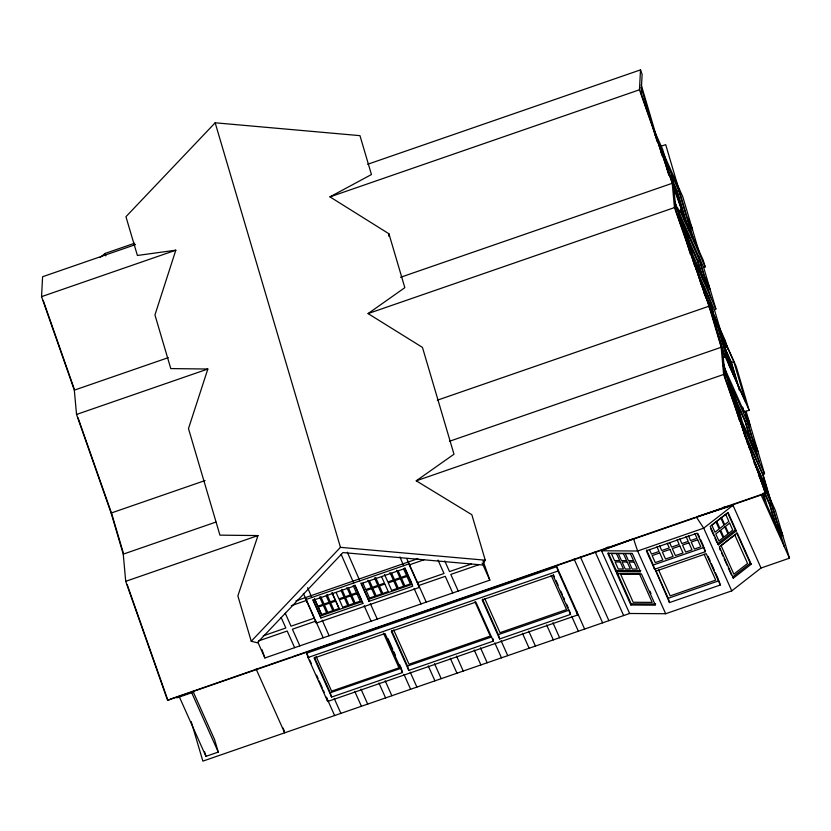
<?xml version="1.0" encoding="UTF-8"?>
<svg xmlns="http://www.w3.org/2000/svg" width="831" height="831" viewBox="0 0 831 831"><rect width="100%" height="100%" fill="white"/><g stroke="black" fill="none" stroke-linecap="round" stroke-linejoin="round"><path stroke-width="1.25" d="M690.353 254.255L674.679 201.133L678.231 211.282L681.638 210.108L673.858 187.91L675.956 210.96L709.799 307.428L722.721 351.222L725.131 377.814L765.486 493.479L167.571 700.336L125.71 581.326L123.248 554.142L111.125 513.049L76.535 414.451L74.323 390.155L41.55 296.646L42.599 276.733L135.526 244.584M765.486 493.479L723.635 374.469L721.163 347.285L709.04 306.192L674.45 207.594L672.237 183.298L639.465 89.79L640.514 69.877L367.707 164.258M388.617 236.077L388.929 233.771L329.949 196.874L371.447 174.531L359.968 135.65L215.167 122.791L125.948 216.704L137.395 255.47L175.819 250.193L154.95 314.949L170.781 368.59L207.833 369.026L188.481 428.588L219.935 535.143L257.974 535.569L237.863 595.9L251.242 641.252L257.288 642.779L342.964 552.584L482.229 564.966L485.262 560.198L471.842 514.721L416.248 480.817L453.986 454.225L422.46 347.41L368.081 313.588L404.832 287.671L388.929 233.771M615.968 571.697L607.71 553.228L632.256 553.384L640.514 571.863L615.968 571.697L616.207 570.482L608.458 553.166M616.862 573.691L617.101 572.476L631.103 603.794L630.874 605.01L655.42 605.176L641.407 573.857L616.862 573.691L630.874 605.01M167.571 700.336L174.105 697.666M678.231 211.282L681.825 209.724L673.744 186.663L673.172 180.4L671.583 176.016L672.123 182.041L641.106 93.539L642.124 74.354L640.514 69.877M251.242 641.252L340.461 547.338L485.262 560.198M100.177 257.33L105.225 253.393L134.612 243.223M761.04 568.02L732.984 505.3L703.712 528.152L637.626 551.015L601.53 550.776L629.618 613.486L665.673 613.735L731.768 590.872L761.04 568.02L789.45 558.183L775.354 510.411L753.956 462.587M727.613 512.644L735.362 529.96L717.537 543.879L718.462 544.814L736.287 530.905L728.029 512.426L710.204 526.345L718.462 544.814M736.765 533.118L750.258 563.273L732.433 577.192L733.368 578.127L751.193 564.207L737.18 532.9L719.355 546.808L733.368 578.127M603.95 549.945L601.53 550.776L608.115 546.975M601.53 550.776L633.513 538.727L637.626 551.015L665.673 613.735M41.55 296.646L175.819 250.193M329.949 196.874L639.465 89.79M660.811 146.329L665.693 144.646L686.79 216.153L691.849 227.465M74.323 390.155L168.278 357.652M400.532 277.294L672.237 183.298M672.518 180.878L677.234 191.421L678.792 190.881L692.836 238.476M76.535 414.451L207.833 369.026M368.081 313.588L674.45 207.594M681.919 225.222L683.477 224.692L691.423 251.627L686.936 241.592M687.559 237.853L697.863 260.872L699.422 260.332L707.368 287.277L692.95 255.044L685.004 228.099L699.422 260.332M678.73 211.718L703.628 267.385L705.187 266.844L703.265 260.342L680.537 209.537M111.125 513.049L205.07 480.547M437.335 400.189L709.04 306.192M695.786 268.018L714.338 309.496L715.896 308.966L703.628 267.385M721.848 341.593L724.227 340.772L725.515 345.125L724.871 343.785A19.061 1.215 70.9 0 0 725.692 350.495A19.061 1.215 70.9 0 0 733.316 372.402L735.362 378.479L729.576 365.567L718.451 327.85L724.227 340.772M123.248 554.142L215.977 522.055M449.457 441.282L721.163 347.285M723.001 357.694L725.266 356.915L712.344 313.11M725.099 348.241L731.457 362.451L733.794 361.651L745.771 402.256L729.556 366.014L717.579 325.399L733.794 361.651M125.71 581.326L257.974 535.569M416.248 480.817L723.635 374.469M729.327 385.418L730.875 384.878L740.888 418.793L735.902 407.647M736.941 405.445L735.393 405.975L734.324 402.349M738.292 410.015L736.733 410.545L737.71 413.848M723.417 365.588L744.171 411.979L749.136 410.265L736.204 366.471L709.799 307.428M733.939 395.743L745.272 421.068L746.82 420.528L756.833 454.443L742.415 422.21L732.402 388.295L746.82 420.528M295.898 600.886L417.848 558.692M305.829 599.567L408.852 563.927L419.364 587.424L316.341 623.063L305.268 597.645M291.338 605.674L306.514 600.429L314.419 618.098L291.037 626.19L285.251 613.236M423.976 559.793L409.527 564.789L410.099 566.711M317.795 606.194L314.502 598.746L317.806 606.183L322.906 604.428L319.603 596.98M335.309 600.127L332.016 592.69L335.319 600.127L330.25 601.883L326.957 594.435M318.263 607.097L323.321 605.342L326.625 612.79L321.566 614.545L318.252 607.097L321.566 614.545M335.755 601.042L330.665 602.807L333.958 610.255L339.079 608.479L335.766 601.042L339.079 608.479M263.23 635.808L285.843 627.987L281.148 617.485M312.965 599.556L320.34 616.051L362.274 601.54L362.846 603.472L320.911 617.973L313.007 600.304L354.941 585.793L362.846 603.472M361.059 582.915L368.445 599.411L412.197 584.276M471.385 564.02L449.519 571.583L444.762 560.946M369.006 601.332L412.768 586.198L404.863 568.518L361.101 583.663L369.006 601.332L368.445 599.411M258.638 640.898L287.194 631.02L294.641 647.671M478.729 564.758L450.786 574.429L458.234 591.07M743.143 429.949L762.972 474.293L764.53 473.753L746.02 411.013M257.942 642.425L264.892 657.965L489.833 580.142L483.071 560.925M174.479 697.666L267.79 665.247M268.964 664.842L291.307 657.113M292.533 656.687L695.111 517.412M731.768 590.872L703.712 528.152L696.326 516.996L765.652 493.012M730.563 506.141L732.984 505.3L722.845 507.512M176.837 697.874L193.768 692.015M576.402 610.66L577.68 614.982L327.674 701.478L308 657.518L306.722 653.187L556.728 566.69L584.629 629.046M308 657.518L558.006 571.022L577.68 614.982M765.102 493.614L769.735 503.97L771.293 503.441L781.306 537.356L766.878 505.123L763.305 493.001M646.611 549.966L653.322 564.976L704.106 547.411L705.363 551.701L654.589 569.266L646.321 550.797L697.105 533.222L705.363 551.701M655.482 571.261L706.257 553.695L720.269 585.014L669.485 602.579L654.527 568.04M314.419 657.279L330.291 692.763L401.207 668.228L402.484 672.559L331.569 697.084L314.118 658.059L385.033 633.523L402.484 672.559M391.619 630.573L407.491 666.057L491.64 636.941M482.479 599.141L498.351 634.624L569.266 610.089L570.544 614.41L499.628 638.946L482.167 599.92L553.082 575.384L570.544 614.41M493.354 641.117L475.893 602.091L391.308 631.352L408.769 670.388L493.354 641.117L493.105 638.821M179.112 696.347L205.953 756.355L218.273 752.086L214.575 739.569L193 691.33M655.773 570.45L668.228 598.289L719.002 580.724L720.269 585.014M629.618 613.486L202.868 761.123L191.203 721.588M696.326 516.996L732.984 505.3M616.207 570.482L640.753 570.648M631.103 603.794L655.649 603.95M735.362 529.96L736.287 530.905M750.258 563.273L751.193 564.207M661.237 152.644L663.024 155.646L668.778 175.133M653.685 129.366L662.629 149.372L665.735 159.895M655.254 135.193L682.77 196.698L699.515 253.434M678.792 190.881L665.164 160.425L669.848 176.286M666.753 167.987L670.42 176.193M667.511 170.739L670.056 176.432M672.611 182.124L677.192 192.376L686.541 224.048M692.555 229.855L687.497 218.543L694.082 240.886M680.786 211.531L682.355 215.042M683.404 217.39L686.551 224.422M687.601 226.759L689.688 231.444M690.738 233.791L692.316 237.302M679.82 210.129L705.187 266.844M678.48 213.536L683.477 224.692M709.425 287.038L704.366 275.726L698.57 256.073M687.891 239.619L697.822 261.807L702.891 278.987M710.131 289.427L705.072 278.115L710.837 297.654M689.211 249.29L693.698 259.324L701.219 284.815M715.896 308.966L695.225 262.741L704.532 294.299M697.583 273.067L710.308 301.487L713.33 311.75L701.676 285.698M704.231 293.135L714.826 316.829L716.509 322.532M705.062 295.462L725.214 340.523L727.727 349.041M708.355 305.455L711.44 312.363M712.468 314.658L718.14 327.321M724.954 348.781L731.415 363.24L739.372 390.175M722.721 351.222L749.136 410.265M744.555 411.303L749.105 421.483M750.435 425.971L745.376 414.659L752.169 437.688L757.228 448.989M725.889 373.732L730.875 384.878M735.736 400.719L745.23 421.94L752.107 445.26M757.934 451.389L752.876 440.077L759.472 462.452M738.167 414.804L740.556 420.164L745.293 436.213M764.53 473.753L742.083 423.571L749.655 449.228M744.275 433.491L762.972 475.29L767.148 489.449L751.847 455.243M752.346 457.164L767.854 491.848L770.991 502.475M758.932 475.81L771.293 503.441M764.458 493.188L769.693 504.895L776.86 529.191M782.137 533.398L777.078 522.086L762.972 474.293M782.844 535.787L777.785 524.475L784.391 546.881M760.895 494.352L789.45 558.183M710.817 528.869L713.912 535.798M714.951 538.104L717.018 542.726M719.459 548.19L720.498 550.517M721.537 552.833L723.095 556.313M724.133 558.629L727.25 565.589M728.278 567.916L731.394 574.865M697.905 533.554L699.453 537.013M700.481 539.329L703.587 546.258M708.105 556.365L710.183 560.998M711.222 563.325L714.328 570.284M715.366 572.601L718.483 579.56M694.934 533.658L697.022 538.322L690.561 540.555L688.39 535.694M704.096 554.173L715.709 580.131L670.181 595.879L658.567 569.921M686.022 536.442L688.224 541.365L681.867 543.557L679.779 538.904M677.109 539.828L679.197 544.482L671.614 547.11L669.537 542.446M667.21 543.256L669.287 547.909L661.715 550.538L659.627 545.874M656.957 546.798L659.045 551.462L651.462 554.08L649.385 549.416M649.946 591.194L650.985 593.511M595.121 551.742L623.655 615.542M580.36 556.853L608.894 620.653M574.086 559.024L602.62 622.824M553.394 574.605L554.454 576.963M556.032 580.516L558.152 585.253M560.8 591.163L562.39 594.705M563.439 597.073L564.498 599.442M566.617 604.168L568.207 607.721M571.666 616.28L578.355 631.217M551.223 575.426L566.513 609.59L500.013 632.671L484.722 598.497M552.916 622.762L559.606 637.709M546.642 624.933L553.332 639.88M528.745 631.124L535.424 646.071M522.47 633.295L529.15 648.242M482.167 563.013L489.833 580.142M501.062 640.701L507.751 655.649M494.798 642.872L501.477 657.82M474.937 601.727L490.29 636.058L409.029 664.229L393.676 629.888M480.495 647.816L487.174 662.764M438.01 560.094L444.003 573.494L417.526 582.656L418.086 584.577M452.718 592.981L445.271 576.33L418.793 585.491L419.364 587.424M474.221 649.987L480.9 664.935M456.562 656.095L463.241 671.043M406.743 558.546L426.241 602.143M450.288 658.266L456.967 673.214M399.94 556.863L403.617 565.734M404.822 567.77L411.677 583.092M414.056 588.421L421.005 603.95M403.658 569.038L406.546 575.488L401.093 577.368L398.215 570.928M396.564 570.253L399.929 577.774L394.486 579.664L391.598 573.213M434.53 663.72L441.209 678.667M389.947 572.538L393.312 580.069L387.869 581.949L384.504 574.429M428.256 665.891L434.935 680.838M381.564 576.683L384.452 583.133L379.009 585.014L375.643 577.493M374.469 577.898L377.835 585.419L372.392 587.299L369.504 580.859M410.202 672.134L416.892 687.081M367.853 580.183L371.218 587.704L365.775 589.595L362.887 583.144M387.984 638.655L392.751 649.302M393.801 651.67L395.39 655.212M399.628 664.675L401.207 668.228M403.928 674.305L410.618 689.252M347.327 552.21L359.854 580.879M370.294 603.555L377.243 619.095M383.465 633.129L398.994 667.833L331.611 691.143L316.092 656.438M341.146 554.308L353.694 583.009M354.899 585.045L361.755 600.366M364.134 605.685L371.083 621.224M385.179 680.786L391.868 695.734M378.905 682.957L385.594 697.905M361.007 689.159L367.697 704.096M354.733 691.33L361.423 706.267M307.657 587.694L311.76 597.52M322.199 620.196L329.149 635.736M303.377 593.427L306.099 599.494M314.866 619.116L323.217 637.782M334.207 698.424L340.897 713.372M306.722 653.187L308.8 657.809M309.828 660.126L311.386 663.595M316.559 675.167L318.117 678.636M319.146 680.953L322.251 687.891M323.29 690.208L324.319 692.524M334.623 715.543L326.396 697.147L327.674 701.478M299.846 645.874L292.398 629.223L315.78 621.131L316.341 623.063M256.125 669.028L284.659 732.828L283.267 728.122M191.431 692.088L218.273 752.086M341.198 590.737L344.034 597.115L338.934 598.881L336.108 592.503M353.144 585.377L356.437 592.825L351.378 594.57L348.553 588.192M346.911 587.527L350.215 594.975L345.156 596.731L341.853 589.283M326.261 595.91L329.086 602.288L324.028 604.033L320.735 596.596M762.505 494.362L765.32 501.571L763.18 494.331M677.265 207.605L678.428 210.897M261.942 649.551L264.892 657.965M43.191 300.396L74.208 388.898M78.041 417.816L111.884 514.285L123.372 553.207M127.216 584.671L167.311 698.653M731.457 362.451L739.808 390.757M724.248 340.326L726.336 347.389A17.181 1.091 70.9 0 0 726.149 351.513A17.181 1.091 70.9 0 0 734.22 374.106L736.235 380.93M714.338 309.496L723.032 338.955M742.737 407.117L744.171 411.979M745.272 421.068L753.488 448.927M769.735 503.97L777.598 530.625M697.863 260.872L703.639 280.463M677.234 191.421L688.037 228.037M745.926 438.353L747.744 444.512M641.2 84.762L662.172 155.844M677.41 207.48L694.768 266.284M723.323 363.033L745.199 437.168M730.034 387.838L731.103 391.463M732.537 396.304L733.607 399.929M685.17 236.243L686.25 239.92M641.096 87.359L657.134 141.675M723.334 366.024L739.424 420.517M668.228 598.289L669.485 602.579M653.322 564.976L654.589 569.266M556.728 566.69L558.006 571.022M498.351 634.624L499.628 638.946M408.281 562.005L408.852 563.927M215.167 122.791L340.461 547.338M320.34 616.051L320.911 617.973M306.514 600.429L307.075 602.35M330.291 692.763L331.569 697.084M204.603 751.795L205.953 756.355M407.491 666.057L408.769 670.388M105.225 253.393L105.776 255.886M716.031 521.982L711.866 525.234L714.992 532.224L719.158 528.973L716.031 521.982M720.924 518.16L716.758 521.411L719.885 528.402L724.05 525.15L720.924 518.16M725.723 514.41L721.557 517.661L724.684 524.652L728.849 521.401L725.723 514.41M719.937 530.718L715.771 533.969L718.898 540.96L723.063 537.709L719.937 530.718M724.829 526.896L720.664 530.147L723.791 537.138L727.956 533.886L724.829 526.896M729.628 523.146L725.473 526.397L728.6 533.388L732.755 530.136L729.628 523.146M734.822 534.998L721.131 545.697L733.856 574.148L747.557 563.46L734.822 534.998M329.523 603.202L324.464 604.947L327.767 612.395L332.826 610.64L329.523 603.202M344.45 598.04L339.391 599.785L342.694 607.232L347.753 605.477L344.45 598.04M350.651 595.889L345.592 597.634L348.895 605.082L353.954 603.337L350.651 595.889M356.883 593.729L351.793 595.495L355.086 602.942L360.207 601.177L356.883 593.729M371.634 588.639L366.191 590.529L369.556 598.04L374.999 596.159L371.634 588.639M378.25 586.354L372.807 588.234L376.173 595.754L381.616 593.874L378.25 586.354M384.867 584.068L379.424 585.948L382.779 593.469L388.233 591.579L384.867 584.068M393.728 580.994L388.285 582.884L391.65 590.394L397.093 588.514L393.728 580.994M400.345 578.708L394.902 580.589L398.257 588.109L403.71 586.229L400.345 578.708M406.961 576.423L401.518 578.303L404.874 585.824L410.327 583.933L406.961 576.423M659.721 552.968L652.138 555.596L655.264 562.577L662.847 559.959L659.721 552.968M669.963 549.426L662.39 552.044L665.517 559.034L673.089 556.417L669.963 549.426M679.872 545.998L672.289 548.616L675.416 555.607L682.999 552.989L679.872 545.998M688.899 542.872L682.542 545.074L685.668 552.064L692.026 549.862L688.899 542.872M697.697 539.828L691.236 542.061L694.363 549.052L700.824 546.819L697.697 539.828M616.529 553.612L611.387 553.571L614.514 560.561L619.656 560.603L616.529 553.612M623.458 553.654L618.326 553.623L621.453 560.613L626.584 560.645L623.458 553.654M630.417 553.706L625.286 553.664L628.413 560.655L633.544 560.686L630.417 553.706M620.279 561.995L615.137 561.964L618.264 568.955L623.406 568.986L620.279 561.995M627.208 562.036L622.076 562.005L625.203 568.996L630.334 569.027L627.208 562.036M634.167 562.088L629.036 562.047L632.162 569.038L637.294 569.079L634.167 562.088M639.579 574.169L620.549 574.044L633.17 602.257L652.2 602.382L639.579 574.169"/></g></svg>
